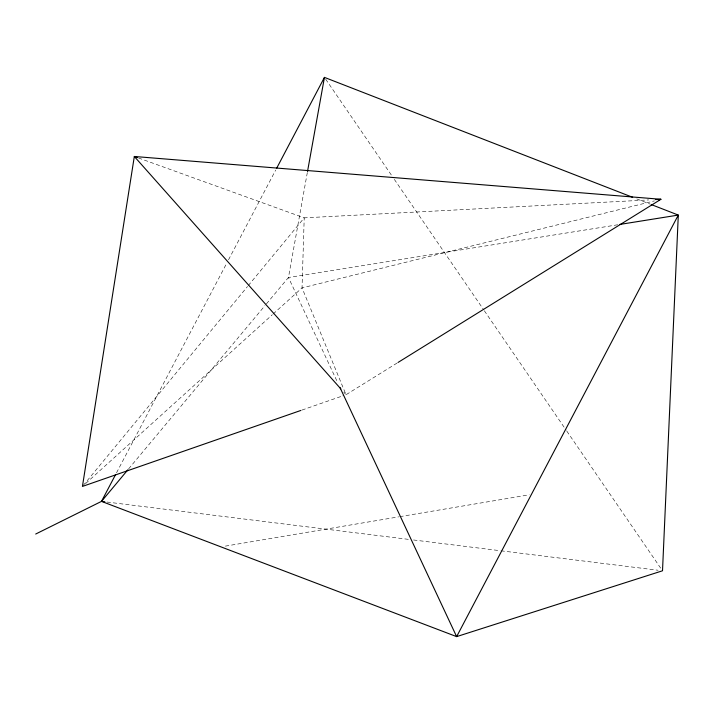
<?xml version="1.0" encoding="UTF-8"?>
<svg xmlns="http://www.w3.org/2000/svg" width="714" height="714" viewBox="0 0 714 714"><rect width="100%" height="100%" fill="white"/><g stroke="black" fill="none" stroke-linecap="round" stroke-linejoin="round"><path stroke-width="0.54" stroke-dasharray="3.57 2.68" d="M307.332 172.52L288.456 277.505L265.617 304.842M116.534 472.784L226.445 263.743M228.525 259.798L275.702 170.066M83.154 485.556L247.535 286.493M248.24 285.636L304.218 217.85L648.696 199.929M128.609 468.902L264.903 305.699M85.742 483.432L272.311 314.749M273.141 314.008L302.031 287.885L654.435 200.893M397.091 363.042L346.031 394.735L342.881 395.833M301.924 410.077L341.827 396.199M225.356 546.13L398.68 516.856M399.778 516.668L529.217 494.802M617.735 224.776L288.456 277.505L337.588 382.418M107.029 502.058L409.113 539.436M413.54 539.98L499.845 550.664M500.951 550.797L658.085 570.245M138.516 157.99L304.218 217.85L302.031 287.885L346.031 394.735L343.809 392.236M636.79 198.92L650.284 204.168M325.7 79.218L391.799 175.689M394.324 179.366L483.717 309.84M484.342 310.76L566.184 430.212M566.818 431.131L661.244 568.951"/><path stroke-width="1.07" d="M307.529 171.422L324.442 77.38L632.64 197.305M35.7 534.036L101.495 501.38L115.49 474.756M276.737 168.093L324.442 77.38M651.32 204.579L678.3 215.075L662.512 570.789L456.639 636.62L101.495 501.38L127.895 469.758M398.037 362.453L660.923 199.286L134.321 156.473L82.44 486.421L300.871 410.443M658.763 199.822L660.923 199.286L655.363 199.581M619.93 224.419L678.3 215.075L456.639 636.62L339.953 387.461M101.495 501.38L104.815 501.79M137.463 157.615L134.321 156.473L340.846 388.907"/></g></svg>
